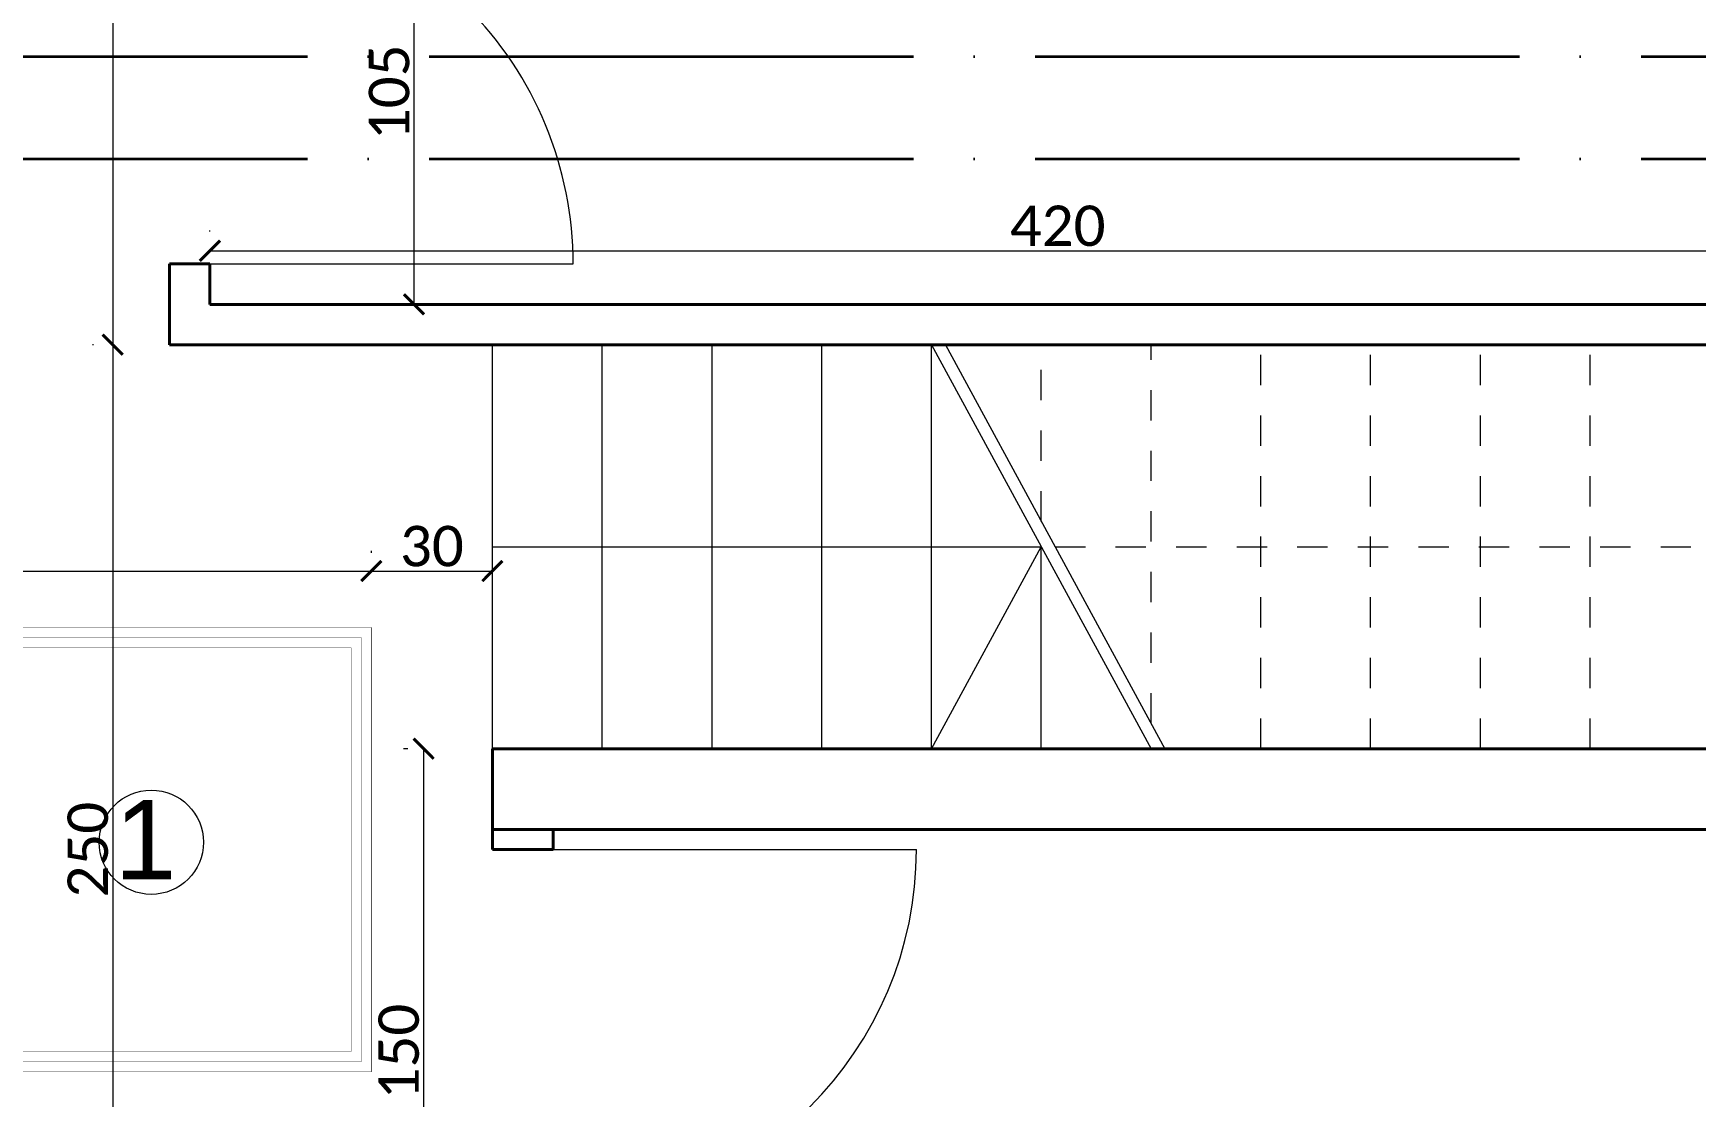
# Model space of a CAD drawing. Header units: centimetres. Extents: x -26724 to 60145, y -23645 to 6771.
# Drawn here: x 137.9 to 549.7, y 4373.8 to 4637.1 of the extents above; entities that cross this region are included whole.
import ezdxf

# ---------------------------------------------------------------- set-up
doc = ezdxf.new("R2010")
doc.units = ezdxf.units.CM
for name, pattern in [('ACAD_ISO04W100', [30, 24, -3, 0, -3]), ('AUSGEZOGEN', [0]), ('DALEKOVOD_VN', [5, 2.5, -2.5]), ('PUNKT2_S9', [0.35, 0.15, -0.1, 0, -0.1])]:
    doc.linetypes.add(name, pattern=pattern)
for name, color, linetype, lineweight in [('2.IZGLED', 7, 'Continuous', 13), ('4.KOTE', 88, 'Continuous', 15), ('vrata', 83, 'Continuous', 18), ('XR$5$Treppe Ortbeton', 252, 'PUNKT2_S9', 13), ('zid', 7, 'Continuous', 40)]:
    doc.layers.add(name, color=color, linetype=linetype, lineweight=lineweight)
doc.layers.add('3.IZGLED 2', color=7, linetype='Continuous', lineweight=9, true_color=0x4a4a4a)
doc.layers.add('IZGLED 2', color=253, linetype='Continuous', lineweight=9, true_color=0x828282)
doc.styles.add('0.15', font='arial.ttf', dxfattribs={"height": 0.15})
doc.styles.get("Standard").update_dxf_attribs({"font": 'calibri.ttf'})
doc.dimstyles.new('ja 1 50', dxfattribs={"dimtxt": 10, "dimasz": 5, "dimexe": 5, "dimexo": 5, "dimgap": 1, "dimtad": 1, "dimdec": 0, "dimtxsty": 'Standard', "dimblk": 'ARCHTICK', "dimcen": 2.5, "dimclrd": 256, "dimclrt": 7, "dimadec": 0, "dimazin": 0, "dimtfac": 1, "dimtdec": 0, "dimtix": 1, "dimtmove": 1, "dimatfit": 3, "dimldrblk": 'ARCHTICK', "dimfxl": 10, "dimfxlon": 1, "dimlwd": 0, "dimlwe": 9, "dimarcsym": 0})

# ---------------------------------------------------------------- blocks, each defined once
blk = doc.blocks.new('_ArchTick')
at = {"color": 0, "linetype": 'ByBlock', "const_width": 0.15}
blk.add_lwpolyline([(-0.5, -0.5), (0.5, 0.5)], dxfattribs=at)
blk = doc.blocks.new('*D2296')
at = {"layer": '4.KOTE', "color": 0, "lineweight": 9, "transparency": 16777216}
for p, q in [((152.85, 4559.96), (152.62, 4559.96)), ((167.62, 4309.96), (152.62, 4309.96))]:
    blk.add_line(p, q, dxfattribs=at)
at = {"layer": '4.KOTE', "lineweight": 0, "transparency": 16777216}
blk.add_line((157.62, 4559.96), (157.62, 4309.96), dxfattribs=at)
at = {"layer": 'Defpoints', "color": 0, "transparency": 16777216}
for p in [(171.69, 4559.96, 1216.69), (157.62, 4309.96), (201.69, 4309.96)]:
    blk.add_point(p, dxfattribs=at)
at = {"layer": '4.KOTE', "lineweight": 0, "transparency": 16777216, "xscale": 5, "yscale": 5, "zscale": 5}
for p, rotation in [((157.62, 4559.96), 90), ((157.62, 4309.96), 270)]:
    blk.add_blockref('_ArchTick', p, dxfattribs=dict(at, rotation=rotation))
at = {"layer": '4.KOTE', "color": 7, "transparency": 16777216, "insert": (151.49, 4434.96), "char_height": 10, "attachment_point": 5, "rotation": 90}
blk.add_mtext('250', dxfattribs=at)
blk = doc.blocks.new('*D2297')
at = {"layer": '4.KOTE', "color": 0, "lineweight": 9, "transparency": 16777216}
for p, q in [((230.69, 4459.96), (229.62, 4459.96)), ((244.62, 4309.96), (229.62, 4309.96))]:
    blk.add_line(p, q, dxfattribs=at)
at = {"layer": '4.KOTE', "lineweight": 0, "transparency": 16777216}
blk.add_line((234.62, 4459.96), (234.62, 4309.96), dxfattribs=at)
at = {"layer": 'Defpoints', "color": 0, "transparency": 16777216}
for p in [(251.69, 4459.96, -310), (234.62, 4309.96), (251.69, 4309.96)]:
    blk.add_point(p, dxfattribs=at)
at = {"layer": '4.KOTE', "lineweight": 0, "transparency": 16777216, "xscale": 5, "yscale": 5, "zscale": 5}
for p, rotation in [((234.62, 4459.96), 90), ((234.62, 4309.96), 270)]:
    blk.add_blockref('_ArchTick', p, dxfattribs=dict(at, rotation=rotation))
at = {"layer": '4.KOTE', "color": 7, "transparency": 16777216, "insert": (228.5, 4384.96), "char_height": 10, "attachment_point": 5, "rotation": 90}
blk.add_mtext('150', dxfattribs=at)
blk = doc.blocks.new('*D2300')
at = {"layer": '4.KOTE', "color": 0, "lineweight": 9, "transparency": 16777216}
for p, q in [((152.12, 5339.96), (162.62, 5339.96)), ((152.85, 4559.96), (152.62, 4559.96))]:
    blk.add_line(p, q, dxfattribs=at)
at = {"layer": '4.KOTE', "lineweight": 0, "transparency": 16777216}
blk.add_line((157.62, 5339.96), (157.62, 4559.96), dxfattribs=at)
at = {"layer": 'Defpoints', "color": 0, "transparency": 16777216}
for p in [(147.12, 5339.96), (157.62, 4559.96), (171.69, 4559.96, 1216.69)]:
    blk.add_point(p, dxfattribs=at)
at = {"layer": '4.KOTE', "lineweight": 0, "transparency": 16777216, "xscale": 5, "yscale": 5, "zscale": 5}
for p, rotation in [((157.62, 5339.96), 90), ((157.62, 4559.96), 270)]:
    blk.add_blockref('_ArchTick', p, dxfattribs=dict(at, rotation=rotation))
at = {"layer": '4.KOTE', "color": 7, "transparency": 16777216, "insert": (151.49, 4949.96), "char_height": 10, "attachment_point": 5, "rotation": 90}
blk.add_mtext('780', dxfattribs=at)
blk = doc.blocks.new('*D2364')
at = {"layer": '4.KOTE', "color": 0, "lineweight": 9, "transparency": 16777216}
for p, q in [((227.52, 4674.96), (227.24, 4674.96)), ((227.45, 4569.96), (227.24, 4569.96))]:
    blk.add_line(p, q, dxfattribs=at)
at = {"layer": '4.KOTE', "lineweight": 0, "transparency": 16777216}
blk.add_line((232.24, 4674.96), (232.24, 4569.96), dxfattribs=at)
at = {"layer": 'Defpoints', "color": 0, "transparency": 16777216}
for p in [(249.69, 4674.96, 1216.69), (232.24, 4569.96), (243.88, 4569.96, 1216.69)]:
    blk.add_point(p, dxfattribs=at)
at = {"layer": '4.KOTE', "lineweight": 0, "transparency": 16777216, "xscale": 5, "yscale": 5, "zscale": 5}
for p, rotation in [((232.24, 4674.96), 90), ((232.24, 4569.96), 270)]:
    blk.add_blockref('_ArchTick', p, dxfattribs=dict(at, rotation=rotation))
at = {"layer": '4.KOTE', "color": 7, "transparency": 16777216, "insert": (226.12, 4622.46), "char_height": 10, "attachment_point": 5, "rotation": 90}
blk.add_mtext('105', dxfattribs=at)
blk = doc.blocks.new('*D2365')
at = {"layer": '4.KOTE', "color": 0, "lineweight": 9, "transparency": 16777216}
for p, q in [((181.69, 4588.02), (181.69, 4588.25)), ((601.69, 4588.02), (601.69, 4588.25))]:
    blk.add_line(p, q, dxfattribs=at)
at = {"layer": '4.KOTE', "lineweight": 0, "transparency": 16777216}
blk.add_line((181.69, 4583.25), (601.69, 4583.25), dxfattribs=at)
at = {"layer": 'Defpoints', "color": 0, "transparency": 16777216}
for p in [(601.69, 4583.25), (181.69, 4569.96, 1216.69), (601.69, 4569.96, 1216.69)]:
    blk.add_point(p, dxfattribs=at)
at = {"layer": '4.KOTE', "lineweight": 0, "transparency": 16777216, "xscale": 5, "yscale": 5, "zscale": 5, "rotation": 180}
blk.add_blockref('_ArchTick', (181.69, 4583.25), dxfattribs=at)
at = {"layer": '4.KOTE', "lineweight": 0, "transparency": 16777216, "xscale": 5, "yscale": 5, "zscale": 5}
blk.add_blockref('_ArchTick', (601.69, 4583.25), dxfattribs=at)
at = {"layer": '4.KOTE', "color": 7, "transparency": 16777216, "insert": (391.69, 4589.37), "char_height": 10, "attachment_point": 5}
blk.add_mtext('420', dxfattribs=at)
blk = doc.blocks.new('*D2377')
at = {"layer": '4.KOTE', "color": 0, "lineweight": 9, "transparency": 16777216}
for p, q in [((16.69, 4507.14), (16.69, 4508.95)), ((221.69, 4508.48), (221.69, 4508.95))]:
    blk.add_line(p, q, dxfattribs=at)
at = {"layer": '4.KOTE', "lineweight": 0, "transparency": 16777216}
blk.add_line((16.69, 4503.95), (221.69, 4503.95), dxfattribs=at)
at = {"layer": 'Defpoints', "color": 0, "transparency": 16777216}
for p in [(221.69, 4503.95), (221.69, 4489.96, 608.35), (16.69, 4434.96, 608.35)]:
    blk.add_point(p, dxfattribs=at)
at = {"layer": '4.KOTE', "lineweight": 0, "transparency": 16777216, "xscale": 5, "yscale": 5, "zscale": 5, "rotation": 180}
blk.add_blockref('_ArchTick', (16.69, 4503.95), dxfattribs=at)
at = {"layer": '4.KOTE', "lineweight": 0, "transparency": 16777216, "xscale": 5, "yscale": 5, "zscale": 5}
blk.add_blockref('_ArchTick', (221.69, 4503.95), dxfattribs=at)
at = {"layer": '4.KOTE', "color": 7, "transparency": 16777216, "insert": (119.19, 4510.07), "char_height": 10, "attachment_point": 5}
blk.add_mtext('205', dxfattribs=at)
blk = doc.blocks.new('*D2378')
at = {"layer": '4.KOTE', "color": 0, "lineweight": 9, "transparency": 16777216}
for p, q in [((221.69, 4508.48), (221.69, 4508.95)), ((251.69, 4493.95), (251.69, 4508.95))]:
    blk.add_line(p, q, dxfattribs=at)
at = {"layer": '4.KOTE', "lineweight": 0, "transparency": 16777216}
blk.add_line((221.69, 4503.95), (251.69, 4503.95), dxfattribs=at)
at = {"layer": 'Defpoints', "color": 0, "transparency": 16777216}
for p in [(251.69, 4503.95), (221.69, 4489.96, 608.35), (251.69, 4459.96)]:
    blk.add_point(p, dxfattribs=at)
at = {"layer": '4.KOTE', "lineweight": 0, "transparency": 16777216, "xscale": 5, "yscale": 5, "zscale": 5, "rotation": 180}
blk.add_blockref('_ArchTick', (221.69, 4503.95), dxfattribs=at)
at = {"layer": '4.KOTE', "lineweight": 0, "transparency": 16777216, "xscale": 5, "yscale": 5, "zscale": 5}
blk.add_blockref('_ArchTick', (251.69, 4503.95), dxfattribs=at)
at = {"layer": '4.KOTE', "color": 7, "transparency": 16777216, "insert": (236.69, 4510.07), "char_height": 10, "attachment_point": 5}
blk.add_mtext('30', dxfattribs=at)
blk = doc.blocks.new('*D2335')
at = {"layer": '4.KOTE', "color": 0, "lineweight": 9, "transparency": 16777216}
for p, q in [((250.69, -4.21), (250.69, -18.73)), ((321.69, -18.5), (321.69, -18.73))]:
    blk.add_line(p, q, dxfattribs=at)
at = {"layer": '4.KOTE', "lineweight": 0, "transparency": 16777216}
blk.add_line((321.69, -13.73), (250.69, -13.73), dxfattribs=at)
at = {"layer": 'Defpoints', "color": 0, "transparency": 16777216}
for p in [(250.69, 4674.96, 1216.69), (321.69, 0, 1216.69), (250.69, -13.73)]:
    blk.add_point(p, dxfattribs=at)
at = {"layer": '4.KOTE', "lineweight": 0, "transparency": 16777216, "xscale": 5, "yscale": 5, "zscale": 5, "rotation": 180}
blk.add_blockref('_ArchTick', (250.69, -13.73), dxfattribs=at)
at = {"layer": '4.KOTE', "lineweight": 0, "transparency": 16777216, "xscale": 5, "yscale": 5, "zscale": 5}
blk.add_blockref('_ArchTick', (321.69, -13.73), dxfattribs=at)
at = {"layer": '4.KOTE', "color": 7, "transparency": 16777216, "insert": (286.19, -7.7), "char_height": 10, "attachment_point": 5}
blk.add_mtext('71', dxfattribs=at)

msp = doc.modelspace()

# ---------------------------------------------------------------- linework, layer by layer
at = {"layer": '2.IZGLED'}
for p, q in [((251.69, 4459.96), (251.69, 4559.96)), ((278.88, 4459.96), (278.88, 4559.96)), ((306.07, 4459.96, -225.94), (306.07, 4559.96, -225.94)), ((333.25, 4459.96, -206.25), (333.25, 4559.96, -206.25)), ((360.44, 4459.96), (360.44, 4559.96)), ((360.44, 4559.96), (414.82, 4459.96)), ((363.86, 4559.96), (418.23, 4459.96)), ((251.69, 4509.96), (387.63, 4509.96, 7.81)), ((360.44, 4459.96), (387.63, 4509.96, 7.81)), ((387.63, 4459.96, -166.88), (387.63, 4509.96, -166.88))]:
    msp.add_line(p, q, dxfattribs=at)
at = {"layer": '2.IZGLED', "linetype": 'DALEKOVOD_VN', "ltscale": 3}
for p, q in [((387.63, 4516.24, -166.88), (387.63, 4559.96, -166.88)), ((414.82, 4466.24), (414.82, 4559.96)), ((442, 4459.96), (442, 4559.96)), ((469.19, 4459.96), (469.19, 4559.96)), ((496.38, 4459.96, -88.13), (496.38, 4559.96, -88.13)), ((523.57, 4459.96), (523.57, 4559.96)), ((391.04, 4509.96, 8.01), (686.69, 4509.96, 25))]:
    msp.add_line(p, q, dxfattribs=at)
at = {"layer": '2.IZGLED', "color": 116, "ltscale": 12, "true_color": 0x136734, "const_width": 0.1, "elevation": 608.35}
msp.add_lwpolyline([(16.69, 4489.96), (221.69, 4489.96), (221.69, 4379.96), (16.69, 4379.96), (16.69, 4489.96)], dxfattribs=at)
at = {"layer": '2.IZGLED', "color": 1, "linetype": 'DALEKOVOD_VN', "ltscale": 3, "const_width": 0.1, "elevation": 608.35}
msp.add_lwpolyline([(19.19, 4487.46), (219.19, 4487.46), (219.19, 4382.46), (19.19, 4382.46)], close=True, dxfattribs=at)
at = {"layer": '2.IZGLED', "color": 116, "ltscale": 12, "true_color": 0x136734, "const_width": 0.1, "elevation": 608.35}
msp.add_lwpolyline([(21.69, 4484.96), (216.69, 4484.96), (216.69, 4384.96), (21.69, 4384.96)], close=True, dxfattribs=at)
at = {"layer": '3.IZGLED 2'}
msp.add_line((616.69, 4459.96), (251.69, 4459.96), dxfattribs=at)
at = {"layer": '4.KOTE', "color": 3}
msp.add_circle((167.19, 4436.8, -13.5), 12.91, dxfattribs=at)
at = {"layer": 'IZGLED 2', "color": 5, "linetype": 'ACAD_ISO04W100', "lineweight": 35, "ltscale": 5}
for p, q in [((-214.31, 4631.3), (910.94, 4631.3)), ((-214.31, 4606.03), (910.94, 4606.03))]:
    msp.add_line(p, q, dxfattribs=at)
at = {"layer": 'vrata', "ltscale": 12}
for p, q in [((181.69, 4579.96, 1216.69), (271.69, 4579.96, 1216.69)), ((266.69, 4434.96, -100), (356.69, 4434.96, -310))]:
    msp.add_line(p, q, dxfattribs=at)
for centre, start, end in [((181.69, 4579.96, 1216.69), 359.9997, 90), ((266.69, 4434.96, -310), 270, 0)]:
    msp.add_arc(centre, 90, start, end, dxfattribs=at)
at = {"layer": 'XR$5$Treppe Ortbeton', "color": 7, "linetype": 'AUSGEZOGEN', "lineweight": 13, "transparency": 33554687}
for p, q in [((251.69, 4559.96, 1216.69), (251.69, 4559.96, 1216.69)), ((251.69, 4559.96, 1216.69), (281.88, 4559.96, 1216.69)), ((281.88, 4559.96, 1216.69), (251.69, 4559.96, 1216.69)), ((281.88, 4559.96, 1216.69), (254.69, 4559.96, 1216.69)), ((254.69, 4559.96, 1216.69), (254.69, 4559.96, 1216.69)), ((254.69, 4559.96, 1216.69), (281.88, 4559.96, 1216.69)), ((278.88, 4559.96, 1216.69), (278.88, 4559.96, 1216.69)), ((278.88, 4559.96, 1216.69), (309.07, 4559.96, 1216.69)), ((309.07, 4559.96, 1216.69), (278.88, 4559.96, 1216.69)), ((281.88, 4559.96, 1216.69), (281.88, 4559.96, 1216.69)), ((309.07, 4559.96, 1216.69), (281.88, 4559.96, 1216.69)), ((281.88, 4559.96, 1216.69), (281.88, 4559.96, 1216.69)), ((281.88, 4559.96, 1216.69), (309.07, 4559.96, 1216.69)), ((281.88, 4559.96, 1216.69), (281.88, 4559.96, 1216.69)), ((306.07, 4559.96, 1216.69), (306.07, 4559.96, 1216.69)), ((306.07, 4559.96, 1216.69), (336.25, 4559.96, 1216.69)), ((336.25, 4559.96, 1216.69), (306.07, 4559.96, 1216.69)), ((309.07, 4559.96, 1216.69), (309.07, 4559.96, 1216.69)), ((336.25, 4559.96, 1216.69), (309.07, 4559.96, 1216.69)), ((309.07, 4559.96, 1216.69), (309.07, 4559.96, 1216.69)), ((309.07, 4559.96, 1216.69), (336.26, 4559.96, 1216.69)), ((309.07, 4559.96, 1216.69), (309.07, 4559.96, 1216.69)), ((363.44, 4559.96, 1216.69), (333.25, 4559.96, 1216.69)), ((333.26, 4559.96, 1216.69), (333.26, 4559.96, 1216.69)), ((333.26, 4559.96, 1216.69), (363.44, 4559.96, 1216.69)), ((336.25, 4559.96, 1216.69), (336.25, 4559.96, 1216.69)), ((363.44, 4559.96, 1216.69), (336.25, 4559.96, 1216.69)), ((336.25, 4559.96, 1216.69), (336.25, 4559.96, 1216.69)), ((336.26, 4559.96, 1216.69), (336.26, 4559.96, 1216.69)), ((336.26, 4559.96, 1216.69), (363.44, 4559.96, 1216.69)), ((360.44, 4559.96, 1216.69), (360.44, 4559.96, 1216.69)), ((360.44, 4559.96, 1216.69), (390.63, 4559.96, 1216.69)), ((390.63, 4559.96, 1216.69), (360.44, 4559.96, 1216.69)), ((363.44, 4559.96, 1216.69), (363.44, 4559.96, 1216.69)), ((390.63, 4559.96, 1216.69), (363.44, 4559.96, 1216.69)), ((363.44, 4559.96, 1216.69), (363.44, 4559.96, 1216.69)), ((363.44, 4559.96, 1216.69), (390.63, 4559.96, 1216.69)), ((363.44, 4559.96, 1216.69), (363.44, 4559.96, 1216.69)), ((387.63, 4559.96, 1216.69), (387.63, 4559.96, 1216.69)), ((387.63, 4559.96, 1216.69), (417.82, 4559.96, 1216.69)), ((417.82, 4559.96, 1216.69), (387.63, 4559.96, 1216.69)), ((390.63, 4559.96, 1216.69), (390.63, 4559.96, 1216.69)), ((417.82, 4559.96, 1216.69), (390.63, 4559.96, 1216.69)), ((390.63, 4559.96, 1216.69), (390.63, 4559.96, 1216.69)), ((390.63, 4559.96, 1216.69), (417.82, 4559.96, 1216.69)), ((390.63, 4559.96, 1216.69), (390.63, 4559.96, 1216.69)), ((414.82, 4559.96, 1216.69), (414.82, 4559.96, 1216.69)), ((414.82, 4559.96, 1216.69), (445.01, 4559.96, 1216.69)), ((445, 4559.96, 1216.69), (414.82, 4559.96, 1216.69)), ((417.82, 4559.96, 1216.69), (417.82, 4559.96, 1216.69)), ((445, 4559.96, 1216.69), (417.82, 4559.96, 1216.69)), ((417.82, 4559.96, 1216.69), (417.82, 4559.96, 1216.69)), ((417.82, 4559.96, 1216.69), (445, 4559.96, 1216.69)), ((417.82, 4559.96, 1216.69), (417.82, 4559.96, 1216.69)), ((472.19, 4559.96, 1216.69), (442, 4559.96, 1216.69)), ((442.01, 4559.96, 1216.69), (442.01, 4559.96, 1216.69)), ((442.01, 4559.96, 1216.69), (472.19, 4559.96, 1216.69)), ((445, 4559.96, 1216.69), (445, 4559.96, 1216.69)), ((472.19, 4559.96, 1216.69), (445, 4559.96, 1216.69)), ((445, 4559.96, 1216.69), (445, 4559.96, 1216.69)), ((445.01, 4559.96, 1216.69), (445.01, 4559.96, 1216.69)), ((445.01, 4559.96, 1216.69), (472.19, 4559.96, 1216.69)), ((469.19, 4559.96, 1216.69), (469.19, 4559.96, 1216.69)), ((469.19, 4559.96, 1216.69), (499.38, 4559.96, 1216.69)), ((499.38, 4559.96, 1216.69), (469.19, 4559.96, 1216.69)), ((472.19, 4559.96, 1216.69), (472.19, 4559.96, 1216.69)), ((499.38, 4559.96, 1216.69), (472.19, 4559.96, 1216.69)), ((472.19, 4559.96, 1216.69), (472.19, 4559.96, 1216.69)), ((472.19, 4559.96, 1216.69), (499.38, 4559.96, 1216.69)), ((472.19, 4559.96, 1216.69), (472.19, 4559.96, 1216.69)), ((496.38, 4559.96, 1216.69), (496.38, 4559.96, 1216.69)), ((496.38, 4559.96, 1216.69), (526.57, 4559.96, 1216.69)), ((526.57, 4559.96, 1216.69), (496.38, 4559.96, 1216.69)), ((499.38, 4559.96, 1216.69), (499.38, 4559.96, 1216.69)), ((526.57, 4559.96, 1216.69), (499.38, 4559.96, 1216.69)), ((499.38, 4559.96, 1216.69), (499.38, 4559.96, 1216.69)), ((499.38, 4559.96, 1216.69), (526.57, 4559.96, 1216.69)), ((499.38, 4559.96, 1216.69), (499.38, 4559.96, 1216.69)), ((523.57, 4559.96, 1216.69), (523.57, 4559.96, 1216.69)), ((523.57, 4559.96, 1216.69), (553.76, 4559.96, 1216.69)), ((553.75, 4559.96, 1216.69), (523.57, 4559.96, 1216.69)), ((526.57, 4559.96, 1216.69), (526.57, 4559.96, 1216.69)), ((553.75, 4559.96, 1216.69), (526.57, 4559.96, 1216.69)), ((526.57, 4559.96, 1216.69), (526.57, 4559.96, 1216.69)), ((526.57, 4559.96, 1216.69), (553.76, 4559.96, 1216.69)), ((526.57, 4559.96, 1216.69), (526.57, 4559.96, 1216.69))]:
    msp.add_line(p, q, dxfattribs=at)
at = {"layer": 'zid'}
for p, q in [((171.69, 4579.96), (181.69, 4579.96)), ((171.69, 4579.96, -100), (181.69, 4579.96, -25)), ((171.69, 4559.96), (616.69, 4559.96)), ((686.69, 4459.96, 25), (251.69, 4459.96)), ((251.69, 4459.96), (251.69, 4439.96)), ((686.69, 4439.96, 17.86), (251.69, 4439.96))]:
    msp.add_line(p, q, dxfattribs=at)
at = {"layer": 'zid', "transparency": 33554687}
for p, q in [((171.69, 4559.96, 1216.69), (171.69, 4579.96, 1216.69)), ((171.69, 4579.96, 1216.69), (171.69, 4579.96, 1216.69)), ((171.69, 4579.96, 1216.69), (171.69, 4559.96, 1216.69)), ((171.69, 4579.96, 1216.69), (181.69, 4579.96, 1216.69)), ((181.69, 4579.96, 1216.69), (171.69, 4579.96, 1216.69)), ((171.69, 4579.96, 1216.69), (171.69, 4579.96, 1216.69)), ((171.69, 4579.96, 1216.69), (181.69, 4579.96, 1216.69)), ((171.69, 4579.96, 1216.69), (171.69, 4559.96, 1216.69)), ((181.69, 4579.96, 1216.69), (171.69, 4579.96, 1216.69)), ((181.69, 4579.96, 1216.69), (181.69, 4569.96, 1216.69)), ((181.69, 4569.96, 1216.69), (181.69, 4579.96, 1216.69)), ((181.69, 4579.96, 1216.69), (181.69, 4579.96, 1216.69)), ((181.69, 4579.96, 1216.69), (181.69, 4579.96, 1216.69)), ((181.69, 4569.96, 1216.69), (181.69, 4579.96, 1216.69)), ((806.69, 4569.96, 1216.69), (181.69, 4569.96, 1216.69)), ((181.69, 4569.96, 1216.69), (806.69, 4569.96, 1216.69)), ((181.69, 4569.96, 1216.69), (806.69, 4569.96, 1216.69)), ((806.69, 4569.96, 1216.69), (181.69, 4569.96, 1216.69)), ((171.69, 4559.96, 1216.69), (171.69, 4559.96, 1216.69)), ((181.69, 4559.96, 1216.69), (171.69, 4559.96, 1216.69)), ((171.69, 4559.96, 1216.69), (171.69, 4559.96, 1216.69)), ((171.69, 4559.96, 1216.69), (181.69, 4559.96, 1216.69)), ((171.69, 4559.96, 1216.69), (181.69, 4559.96, 1216.69)), ((181.69, 4559.96, 1216.69), (171.69, 4559.96, 1216.69)), ((181.69, 4559.96, 1216.69), (806.69, 4559.96, 1216.69)), ((806.69, 4559.96, 1216.69), (181.69, 4559.96, 1216.69)), ((806.69, 4559.96, 1216.69), (181.69, 4559.96, 1216.69)), ((181.69, 4559.96, 1216.69), (806.69, 4559.96, 1216.69)), ((251.69, 4459.96, -25), (266.69, 4459.96, -25))]:
    msp.add_line(p, q, dxfattribs=at)
at = {"layer": 'zid', "transparency": 33554687, "extrusion": (-1, -1.76119e-09, 1.21116e-16)}
for p, q in [((251.69, 4459.96, -25), (251.69, 4459.96, -310)), ((251.69, 4459.96, -310), (251.69, 4434.96, -310))]:
    msp.add_line(p, q, dxfattribs=at)
at = {"layer": 'zid', "transparency": 33554687, "extrusion": (1, 1.76119e-09, 1.26897e-16)}
for p, q in [((266.69, 4459.96, -310), (266.69, 4459.96, -25)), ((266.69, 4434.96, -310), (266.69, 4439.96, -310))]:
    msp.add_line(p, q, dxfattribs=at)
at = {"layer": 'zid', "ltscale": 12}
msp.add_line((251.69, 4434.96, -100), (266.69, 4434.96, -100), dxfattribs=at)

# ---------------------------------------------------------------- texts
at = {"layer": 'IZGLED 2', "color": 3, "style": '0.15'}
msp.add_text('1', height=19.65, dxfattribs=at).set_placement((158.12, 4427.61, -13.5))

# ---------------------------------------------------------------- dimensions: what is measured, and where the dimension line sits
at = {"layer": '4.KOTE'}
for base, p1, p2, picture, middle in [((157.62, 4559.96), (147.12, 5339.96), (171.69, 4559.96, 1216.69), '*D2300', (151.49, 4949.96)), ((232.24, 4569.96), (249.69, 4674.96, 1216.69), (243.88, 4569.96, 1216.69), '*D2364', (226.12, 4622.46)), ((157.62, 4309.96), (171.69, 4559.96, 1216.69), (201.69, 4309.96), '*D2296', (151.49, 4434.96)), ((234.62, 4309.96), (251.69, 4459.96, -310), (251.69, 4309.96), '*D2297', (228.5, 4384.96))]:
    dim = msp.add_linear_dim(base=base, p1=p1, p2=p2, angle=90, dimstyle='ja 1 50', dxfattribs=at)
    dim.commit()
    dim.dimension.update_dxf_attribs({"geometry": picture, "text_midpoint": middle})
for base, p1, p2, picture, middle in [((250.69, -13.73), (321.69, 0, 1216.69), (250.69, 4674.96, 1216.69), '*D2335', (286.19, -7.7)), ((601.69, 4583.25), (181.69, 4569.96, 1216.69), (601.69, 4569.96, 1216.69), '*D2365', (391.69, 4589.37)), ((221.69, 4503.95), (16.69, 4434.96, 608.35), (221.69, 4489.96, 608.35), '*D2377', (119.19, 4510.07)), ((251.69, 4503.95), (221.69, 4489.96, 608.35), (251.69, 4459.96), '*D2378', (236.69, 4510.07))]:
    dim = msp.add_linear_dim(base=base, p1=p1, p2=p2, dimstyle='ja 1 50', dxfattribs=at)
    dim.commit()
    dim.dimension.update_dxf_attribs({"geometry": picture, "text_midpoint": middle})

doc.saveas('drawing.dxf')
